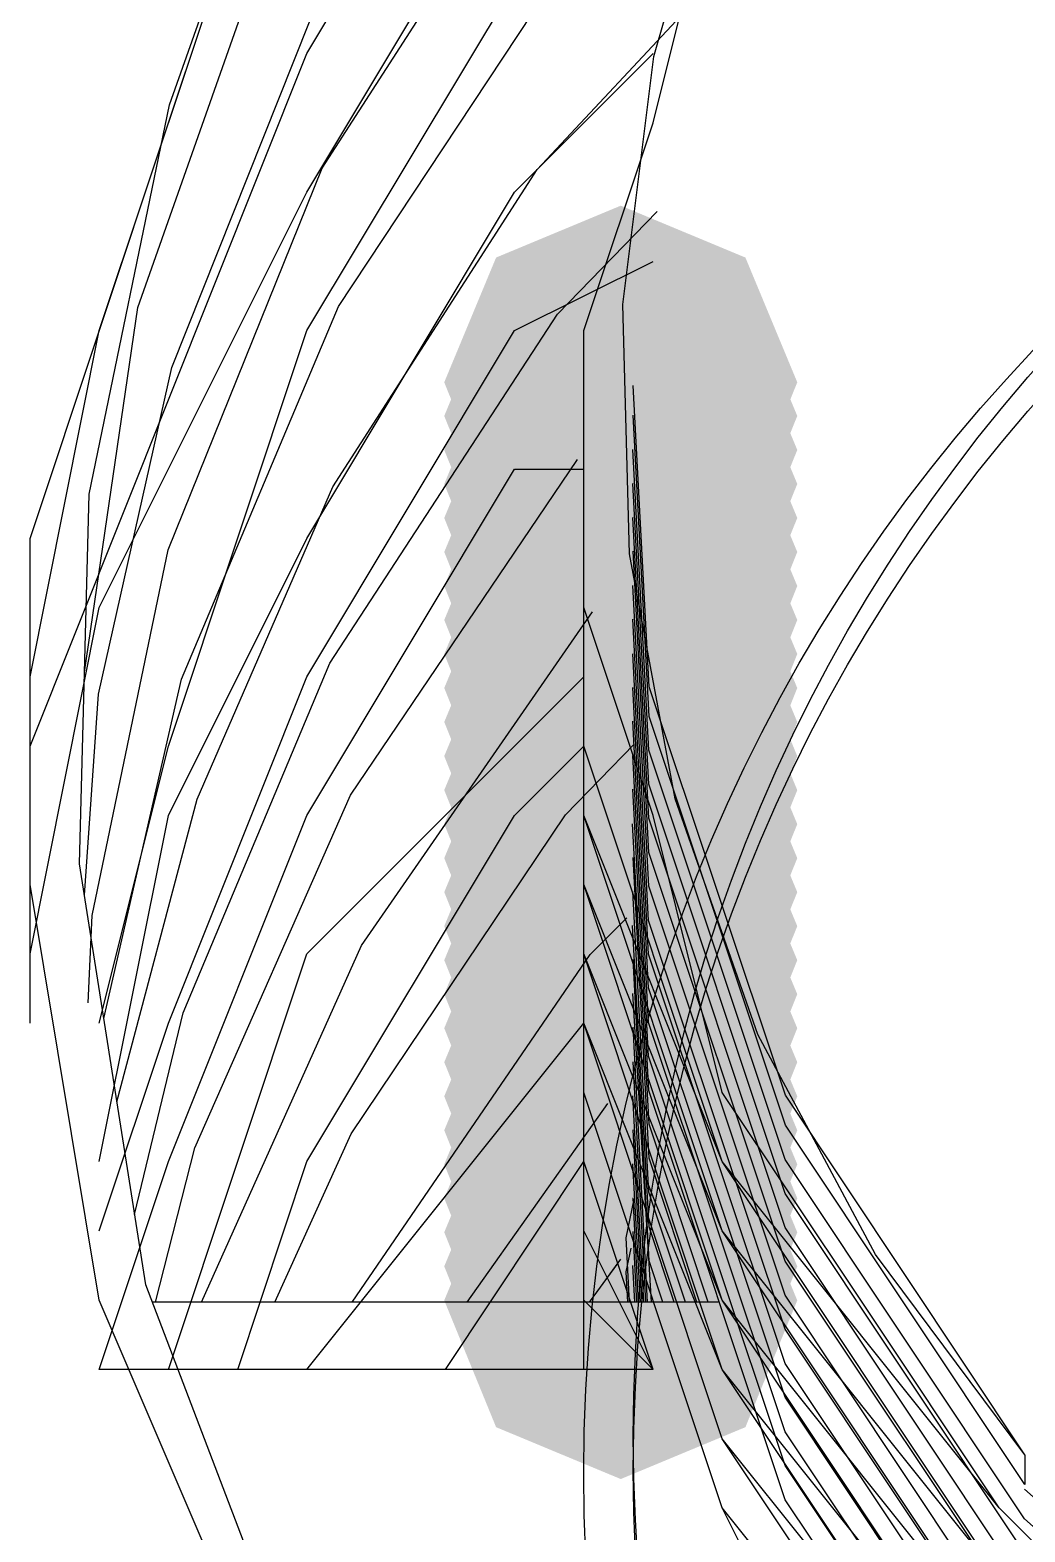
# Model space of a CAD drawing. Extents: x 3 to 592, y 5 to 207.
# Drawn here: x 120.615 to 121.122, y 54.457 to 55.222 of the extents above; entities that cross this region are included whole.
import ezdxf

# ---------------------------------------------------------------- set-up
doc = ezdxf.new("R2010")
doc.units = 0
doc.layers.get('0').update_dxf_attribs({"linetype": 'CONTINUOUS'})

msp = doc.modelspace()

# ---------------------------------------------------------------- hatches: boundary and pattern name
h = msp.add_hatch(color=7)
h.dxf.hatch_style = 2
h.paths.add_polyline_path([(120.825824, 55.042294), (120.85225, 55.105827), (120.915783, 55.132252), (120.979316, 55.105827), (121.005741, 55.042294), (120.979316, 54.976644), (120.915783, 54.950219), (120.85225, 54.976644)])
h = msp.add_hatch(color=7)
h.dxf.hatch_style = 2
h.paths.add_polyline_path([(120.825824, 55.042294), (120.85225, 55.105827), (120.915783, 55.132252), (120.979316, 55.105827), (121.005741, 55.042294), (120.979316, 54.976644), (120.915783, 54.950219), (120.85225, 54.976644)])
h = msp.add_hatch(color=7)
h.dxf.hatch_style = 2
h.paths.add_polyline_path([(120.825824, 55.042294), (120.85225, 55.105827), (120.915783, 55.132252), (120.979316, 55.105827), (121.005741, 55.042294), (120.979316, 54.976644), (120.915783, 54.950219), (120.85225, 54.976644)])
h = msp.add_hatch(color=7)
h.dxf.hatch_style = 2
h.paths.add_polyline_path([(120.825824, 55.042294), (120.85225, 55.105827), (120.915783, 55.132252), (120.979316, 55.105827), (121.005741, 55.042294), (120.979316, 54.976644), (120.915783, 54.950219), (120.85225, 54.976644)])
h = msp.add_hatch(color=7)
h.dxf.hatch_style = 2
h.paths.add_polyline_path([(120.825824, 55.025149), (120.85225, 55.088682), (120.915783, 55.115107), (120.979316, 55.088682), (121.005741, 55.025149), (120.979316, 54.959499), (120.915783, 54.933074), (120.85225, 54.959499)])
h = msp.add_hatch(color=7)
h.dxf.hatch_style = 2
h.paths.add_polyline_path([(120.825824, 55.025149), (120.85225, 55.088682), (120.915783, 55.115107), (120.979316, 55.088682), (121.005741, 55.025149), (120.979316, 54.959499), (120.915783, 54.933074), (120.85225, 54.959499)])
h = msp.add_hatch(color=7)
h.dxf.hatch_style = 2
h.paths.add_polyline_path([(120.825824, 55.025149), (120.85225, 55.088682), (120.915783, 55.115107), (120.979316, 55.088682), (121.005741, 55.025149), (120.979316, 54.959499), (120.915783, 54.933074), (120.85225, 54.959499)])
h = msp.add_hatch(color=7)
h.dxf.hatch_style = 2
h.paths.add_polyline_path([(120.825824, 55.025149), (120.85225, 55.088682), (120.915783, 55.115107), (120.979316, 55.088682), (121.005741, 55.025149), (120.979316, 54.959499), (120.915783, 54.933074), (120.85225, 54.959499)])
h = msp.add_hatch(color=7)
h.dxf.hatch_style = 2
h.paths.add_polyline_path([(120.825824, 55.007827), (120.85225, 55.071361), (120.915783, 55.097786), (120.979316, 55.071361), (121.005741, 55.007827), (120.979316, 54.942178), (120.915783, 54.915752), (120.85225, 54.942178)])
h = msp.add_hatch(color=7)
h.dxf.hatch_style = 2
h.paths.add_polyline_path([(120.825824, 55.007827), (120.85225, 55.071361), (120.915783, 55.097786), (120.979316, 55.071361), (121.005741, 55.007827), (120.979316, 54.942178), (120.915783, 54.915752), (120.85225, 54.942178)])
h = msp.add_hatch(color=7)
h.dxf.hatch_style = 2
h.paths.add_polyline_path([(120.825824, 55.007827), (120.85225, 55.071361), (120.915783, 55.097786), (120.979316, 55.071361), (121.005741, 55.007827), (120.979316, 54.942178), (120.915783, 54.915752), (120.85225, 54.942178)])
h = msp.add_hatch(color=7)
h.dxf.hatch_style = 2
h.paths.add_polyline_path([(120.825824, 55.007827), (120.85225, 55.071361), (120.915783, 55.097786), (120.979316, 55.071361), (121.005741, 55.007827), (120.979316, 54.942178), (120.915783, 54.915752), (120.85225, 54.942178)])
h = msp.add_hatch(color=7)
h.dxf.hatch_style = 2
h.paths.add_polyline_path([(120.825824, 54.990506), (120.85225, 55.054039), (120.915783, 55.080464), (120.979316, 55.054039), (121.005741, 54.990506), (120.979316, 54.924856), (120.915783, 54.898431), (120.85225, 54.924856)])
h = msp.add_hatch(color=7)
h.dxf.hatch_style = 2
h.paths.add_polyline_path([(120.825824, 54.990506), (120.85225, 55.054039), (120.915783, 55.080464), (120.979316, 55.054039), (121.005741, 54.990506), (120.979316, 54.924856), (120.915783, 54.898431), (120.85225, 54.924856)])
h = msp.add_hatch(color=7)
h.dxf.hatch_style = 2
h.paths.add_polyline_path([(120.825824, 54.990506), (120.85225, 55.054039), (120.915783, 55.080464), (120.979316, 55.054039), (121.005741, 54.990506), (120.979316, 54.924856), (120.915783, 54.898431), (120.85225, 54.924856)])
h = msp.add_hatch(color=7)
h.dxf.hatch_style = 2
h.paths.add_polyline_path([(120.825824, 54.990506), (120.85225, 55.054039), (120.915783, 55.080464), (120.979316, 55.054039), (121.005741, 54.990506), (120.979316, 54.924856), (120.915783, 54.898431), (120.85225, 54.924856)])
h = msp.add_hatch(color=7)
h.dxf.hatch_style = 2
h.paths.add_polyline_path([(120.825824, 54.973185), (120.85225, 55.036718), (120.915783, 55.063143), (120.979316, 55.036718), (121.005741, 54.973185), (120.979316, 54.907535), (120.915783, 54.88111), (120.85225, 54.907535)])
h = msp.add_hatch(color=7)
h.dxf.hatch_style = 2
h.paths.add_polyline_path([(120.825824, 54.973185), (120.85225, 55.036718), (120.915783, 55.063143), (120.979316, 55.036718), (121.005741, 54.973185), (120.979316, 54.907535), (120.915783, 54.88111), (120.85225, 54.907535)])
h = msp.add_hatch(color=7)
h.dxf.hatch_style = 2
h.paths.add_polyline_path([(120.825824, 54.973185), (120.85225, 55.036718), (120.915783, 55.063143), (120.979316, 55.036718), (121.005741, 54.973185), (120.979316, 54.907535), (120.915783, 54.88111), (120.85225, 54.907535)])
h = msp.add_hatch(color=7)
h.dxf.hatch_style = 2
h.paths.add_polyline_path([(120.825824, 54.973185), (120.85225, 55.036718), (120.915783, 55.063143), (120.979316, 55.036718), (121.005741, 54.973185), (120.979316, 54.907535), (120.915783, 54.88111), (120.85225, 54.907535)])
h = msp.add_hatch(color=7)
h.dxf.hatch_style = 2
h.paths.add_polyline_path([(120.825824, 54.955828), (120.85225, 55.019361), (120.915783, 55.045786), (120.979316, 55.019361), (121.005741, 54.955828), (120.979316, 54.890178), (120.915783, 54.863753), (120.85225, 54.890178)])
h = msp.add_hatch(color=7)
h.dxf.hatch_style = 2
h.paths.add_polyline_path([(120.825824, 54.955828), (120.85225, 55.019361), (120.915783, 55.045786), (120.979316, 55.019361), (121.005741, 54.955828), (120.979316, 54.890178), (120.915783, 54.863753), (120.85225, 54.890178)])
h = msp.add_hatch(color=7)
h.dxf.hatch_style = 2
h.paths.add_polyline_path([(120.825824, 54.955828), (120.85225, 55.019361), (120.915783, 55.045786), (120.979316, 55.019361), (121.005741, 54.955828), (120.979316, 54.890178), (120.915783, 54.863753), (120.85225, 54.890178)])
h = msp.add_hatch(color=7)
h.dxf.hatch_style = 2
h.paths.add_polyline_path([(120.825824, 54.955828), (120.85225, 55.019361), (120.915783, 55.045786), (120.979316, 55.019361), (121.005741, 54.955828), (120.979316, 54.890178), (120.915783, 54.863753), (120.85225, 54.890178)])
h = msp.add_hatch(color=7)
h.dxf.hatch_style = 2
h.paths.add_polyline_path([(120.825824, 54.938507), (120.85225, 55.00204), (120.915783, 55.028465), (120.979316, 55.00204), (121.005741, 54.938507), (120.979316, 54.872857), (120.915783, 54.846432), (120.85225, 54.872857)])
h = msp.add_hatch(color=7)
h.dxf.hatch_style = 2
h.paths.add_polyline_path([(120.825824, 54.938507), (120.85225, 55.00204), (120.915783, 55.028465), (120.979316, 55.00204), (121.005741, 54.938507), (120.979316, 54.872857), (120.915783, 54.846432), (120.85225, 54.872857)])
h = msp.add_hatch(color=7)
h.dxf.hatch_style = 2
h.paths.add_polyline_path([(120.825824, 54.938507), (120.85225, 55.00204), (120.915783, 55.028465), (120.979316, 55.00204), (121.005741, 54.938507), (120.979316, 54.872857), (120.915783, 54.846432), (120.85225, 54.872857)])
h = msp.add_hatch(color=7)
h.dxf.hatch_style = 2
h.paths.add_polyline_path([(120.825824, 54.938507), (120.85225, 55.00204), (120.915783, 55.028465), (120.979316, 55.00204), (121.005741, 54.938507), (120.979316, 54.872857), (120.915783, 54.846432), (120.85225, 54.872857)])
h = msp.add_hatch(color=7)
h.dxf.hatch_style = 2
h.paths.add_polyline_path([(120.825824, 54.921185), (120.85225, 54.984718), (120.915783, 55.011144), (120.979316, 54.984718), (121.005741, 54.921185), (120.979316, 54.855536), (120.915783, 54.82911), (120.85225, 54.855536)])
h = msp.add_hatch(color=7)
h.dxf.hatch_style = 2
h.paths.add_polyline_path([(120.825824, 54.921185), (120.85225, 54.984718), (120.915783, 55.011144), (120.979316, 54.984718), (121.005741, 54.921185), (120.979316, 54.855536), (120.915783, 54.82911), (120.85225, 54.855536)])
h = msp.add_hatch(color=7)
h.dxf.hatch_style = 2
h.paths.add_polyline_path([(120.825824, 54.921185), (120.85225, 54.984718), (120.915783, 55.011144), (120.979316, 54.984718), (121.005741, 54.921185), (120.979316, 54.855536), (120.915783, 54.82911), (120.85225, 54.855536)])
h = msp.add_hatch(color=7)
h.dxf.hatch_style = 2
h.paths.add_polyline_path([(120.825824, 54.921185), (120.85225, 54.984718), (120.915783, 55.011144), (120.979316, 54.984718), (121.005741, 54.921185), (120.979316, 54.855536), (120.915783, 54.82911), (120.85225, 54.855536)])
h = msp.add_hatch(color=7)
h.dxf.hatch_style = 2
h.paths.add_polyline_path([(120.825824, 54.903864), (120.85225, 54.967397), (120.915783, 54.993822), (120.979316, 54.967397), (121.005741, 54.903864), (120.979316, 54.838214), (120.915783, 54.811789), (120.85225, 54.838214)])
h = msp.add_hatch(color=7)
h.dxf.hatch_style = 2
h.paths.add_polyline_path([(120.825824, 54.903864), (120.85225, 54.967397), (120.915783, 54.993822), (120.979316, 54.967397), (121.005741, 54.903864), (120.979316, 54.838214), (120.915783, 54.811789), (120.85225, 54.838214)])
h = msp.add_hatch(color=7)
h.dxf.hatch_style = 2
h.paths.add_polyline_path([(120.825824, 54.903864), (120.85225, 54.967397), (120.915783, 54.993822), (120.979316, 54.967397), (121.005741, 54.903864), (120.979316, 54.838214), (120.915783, 54.811789), (120.85225, 54.838214)])
h = msp.add_hatch(color=7)
h.dxf.hatch_style = 2
h.paths.add_polyline_path([(120.825824, 54.903864), (120.85225, 54.967397), (120.915783, 54.993822), (120.979316, 54.967397), (121.005741, 54.903864), (120.979316, 54.838214), (120.915783, 54.811789), (120.85225, 54.838214)])
h = msp.add_hatch(color=7)
h.dxf.hatch_style = 2
h.paths.add_polyline_path([(120.825824, 54.886542), (120.85225, 54.950076), (120.915783, 54.976501), (120.979316, 54.950076), (121.005741, 54.886542), (120.979316, 54.820893), (120.915783, 54.794467), (120.85225, 54.820893)])
h = msp.add_hatch(color=7)
h.dxf.hatch_style = 2
h.paths.add_polyline_path([(120.825824, 54.886542), (120.85225, 54.950076), (120.915783, 54.976501), (120.979316, 54.950076), (121.005741, 54.886542), (120.979316, 54.820893), (120.915783, 54.794467), (120.85225, 54.820893)])
h = msp.add_hatch(color=7)
h.dxf.hatch_style = 2
h.paths.add_polyline_path([(120.825824, 54.886542), (120.85225, 54.950076), (120.915783, 54.976501), (120.979316, 54.950076), (121.005741, 54.886542), (120.979316, 54.820893), (120.915783, 54.794467), (120.85225, 54.820893)])
h = msp.add_hatch(color=7)
h.dxf.hatch_style = 2
h.paths.add_polyline_path([(120.825824, 54.886542), (120.85225, 54.950076), (120.915783, 54.976501), (120.979316, 54.950076), (121.005741, 54.886542), (120.979316, 54.820893), (120.915783, 54.794467), (120.85225, 54.820893)])
h = msp.add_hatch(color=7)
h.dxf.hatch_style = 2
h.paths.add_polyline_path([(120.825824, 54.869221), (120.85225, 54.932754), (120.915783, 54.959179), (120.979316, 54.932754), (121.005741, 54.869221), (120.979316, 54.803571), (120.915783, 54.777146), (120.85225, 54.803571)])
h = msp.add_hatch(color=7)
h.dxf.hatch_style = 2
h.paths.add_polyline_path([(120.825824, 54.869221), (120.85225, 54.932754), (120.915783, 54.959179), (120.979316, 54.932754), (121.005741, 54.869221), (120.979316, 54.803571), (120.915783, 54.777146), (120.85225, 54.803571)])
h = msp.add_hatch(color=7)
h.dxf.hatch_style = 2
h.paths.add_polyline_path([(120.825824, 54.869221), (120.85225, 54.932754), (120.915783, 54.959179), (120.979316, 54.932754), (121.005741, 54.869221), (120.979316, 54.803571), (120.915783, 54.777146), (120.85225, 54.803571)])
h = msp.add_hatch(color=7)
h.dxf.hatch_style = 2
h.paths.add_polyline_path([(120.825824, 54.869221), (120.85225, 54.932754), (120.915783, 54.959179), (120.979316, 54.932754), (121.005741, 54.869221), (120.979316, 54.803571), (120.915783, 54.777146), (120.85225, 54.803571)])
h = msp.add_hatch(color=7)
h.dxf.hatch_style = 2
h.paths.add_polyline_path([(120.825824, 54.851864), (120.85225, 54.915398), (120.915783, 54.941823), (120.979316, 54.915398), (121.005741, 54.851864), (120.979316, 54.786215), (120.915783, 54.759789), (120.85225, 54.786215)])
h = msp.add_hatch(color=7)
h.dxf.hatch_style = 2
h.paths.add_polyline_path([(120.825824, 54.851864), (120.85225, 54.915398), (120.915783, 54.941823), (120.979316, 54.915398), (121.005741, 54.851864), (120.979316, 54.786215), (120.915783, 54.759789), (120.85225, 54.786215)])
h = msp.add_hatch(color=7)
h.dxf.hatch_style = 2
h.paths.add_polyline_path([(120.825824, 54.851864), (120.85225, 54.915398), (120.915783, 54.941823), (120.979316, 54.915398), (121.005741, 54.851864), (120.979316, 54.786215), (120.915783, 54.759789), (120.85225, 54.786215)])
h = msp.add_hatch(color=7)
h.dxf.hatch_style = 2
h.paths.add_polyline_path([(120.825824, 54.851864), (120.85225, 54.915398), (120.915783, 54.941823), (120.979316, 54.915398), (121.005741, 54.851864), (120.979316, 54.786215), (120.915783, 54.759789), (120.85225, 54.786215)])
h = msp.add_hatch(color=7)
h.dxf.hatch_style = 2
h.paths.add_polyline_path([(120.825824, 54.834543), (120.85225, 54.898076), (120.915783, 54.924501), (120.979316, 54.898076), (121.005741, 54.834543), (120.979316, 54.768893), (120.915783, 54.742468), (120.85225, 54.768893)])
h = msp.add_hatch(color=7)
h.dxf.hatch_style = 2
h.paths.add_polyline_path([(120.825824, 54.834543), (120.85225, 54.898076), (120.915783, 54.924501), (120.979316, 54.898076), (121.005741, 54.834543), (120.979316, 54.768893), (120.915783, 54.742468), (120.85225, 54.768893)])
h = msp.add_hatch(color=7)
h.dxf.hatch_style = 2
h.paths.add_polyline_path([(120.825824, 54.834543), (120.85225, 54.898076), (120.915783, 54.924501), (120.979316, 54.898076), (121.005741, 54.834543), (120.979316, 54.768893), (120.915783, 54.742468), (120.85225, 54.768893)])
h = msp.add_hatch(color=7)
h.dxf.hatch_style = 2
h.paths.add_polyline_path([(120.825824, 54.834543), (120.85225, 54.898076), (120.915783, 54.924501), (120.979316, 54.898076), (121.005741, 54.834543), (120.979316, 54.768893), (120.915783, 54.742468), (120.85225, 54.768893)])
h = msp.add_hatch(color=7)
h.dxf.hatch_style = 2
h.paths.add_polyline_path([(120.825824, 54.817222), (120.85225, 54.880755), (120.915783, 54.90718), (120.979316, 54.880755), (121.005741, 54.817222), (120.979316, 54.751572), (120.915783, 54.725147), (120.85225, 54.751572)])
h = msp.add_hatch(color=7)
h.dxf.hatch_style = 2
h.paths.add_polyline_path([(120.825824, 54.817222), (120.85225, 54.880755), (120.915783, 54.90718), (120.979316, 54.880755), (121.005741, 54.817222), (120.979316, 54.751572), (120.915783, 54.725147), (120.85225, 54.751572)])
h = msp.add_hatch(color=7)
h.dxf.hatch_style = 2
h.paths.add_polyline_path([(120.825824, 54.817222), (120.85225, 54.880755), (120.915783, 54.90718), (120.979316, 54.880755), (121.005741, 54.817222), (120.979316, 54.751572), (120.915783, 54.725147), (120.85225, 54.751572)])
h = msp.add_hatch(color=7)
h.dxf.hatch_style = 2
h.paths.add_polyline_path([(120.825824, 54.817222), (120.85225, 54.880755), (120.915783, 54.90718), (120.979316, 54.880755), (121.005741, 54.817222), (120.979316, 54.751572), (120.915783, 54.725147), (120.85225, 54.751572)])
h = msp.add_hatch(color=7)
h.dxf.hatch_style = 2
h.paths.add_polyline_path([(120.825824, 54.7999), (120.85225, 54.863433), (120.915783, 54.889859), (120.979316, 54.863433), (121.005741, 54.7999), (120.979316, 54.734251), (120.915783, 54.707825), (120.85225, 54.734251)])
h = msp.add_hatch(color=7)
h.dxf.hatch_style = 2
h.paths.add_polyline_path([(120.825824, 54.7999), (120.85225, 54.863433), (120.915783, 54.889859), (120.979316, 54.863433), (121.005741, 54.7999), (120.979316, 54.734251), (120.915783, 54.707825), (120.85225, 54.734251)])
h = msp.add_hatch(color=7)
h.dxf.hatch_style = 2
h.paths.add_polyline_path([(120.825824, 54.7999), (120.85225, 54.863433), (120.915783, 54.889859), (120.979316, 54.863433), (121.005741, 54.7999), (120.979316, 54.734251), (120.915783, 54.707825), (120.85225, 54.734251)])
h = msp.add_hatch(color=7)
h.dxf.hatch_style = 2
h.paths.add_polyline_path([(120.825824, 54.7999), (120.85225, 54.863433), (120.915783, 54.889859), (120.979316, 54.863433), (121.005741, 54.7999), (120.979316, 54.734251), (120.915783, 54.707825), (120.85225, 54.734251)])
h = msp.add_hatch(color=7)
h.dxf.hatch_style = 2
h.paths.add_polyline_path([(120.825824, 54.782579), (120.85225, 54.846112), (120.915783, 54.872537), (120.979316, 54.846112), (121.005741, 54.782579), (120.979316, 54.716929), (120.915783, 54.690504), (120.85225, 54.716929)])
h = msp.add_hatch(color=7)
h.dxf.hatch_style = 2
h.paths.add_polyline_path([(120.825824, 54.782579), (120.85225, 54.846112), (120.915783, 54.872537), (120.979316, 54.846112), (121.005741, 54.782579), (120.979316, 54.716929), (120.915783, 54.690504), (120.85225, 54.716929)])
h = msp.add_hatch(color=7)
h.dxf.hatch_style = 2
h.paths.add_polyline_path([(120.825824, 54.782579), (120.85225, 54.846112), (120.915783, 54.872537), (120.979316, 54.846112), (121.005741, 54.782579), (120.979316, 54.716929), (120.915783, 54.690504), (120.85225, 54.716929)])
h = msp.add_hatch(color=7)
h.dxf.hatch_style = 2
h.paths.add_polyline_path([(120.825824, 54.782579), (120.85225, 54.846112), (120.915783, 54.872537), (120.979316, 54.846112), (121.005741, 54.782579), (120.979316, 54.716929), (120.915783, 54.690504), (120.85225, 54.716929)])
h = msp.add_hatch(color=7)
h.dxf.hatch_style = 2
h.paths.add_polyline_path([(120.825824, 54.765257), (120.85225, 54.828791), (120.915783, 54.855216), (120.979316, 54.828791), (121.005741, 54.765257), (120.979316, 54.699608), (120.915783, 54.673182), (120.85225, 54.699608)])
h = msp.add_hatch(color=7)
h.dxf.hatch_style = 2
h.paths.add_polyline_path([(120.825824, 54.765257), (120.85225, 54.828791), (120.915783, 54.855216), (120.979316, 54.828791), (121.005741, 54.765257), (120.979316, 54.699608), (120.915783, 54.673182), (120.85225, 54.699608)])
h = msp.add_hatch(color=7)
h.dxf.hatch_style = 2
h.paths.add_polyline_path([(120.825824, 54.765257), (120.85225, 54.828791), (120.915783, 54.855216), (120.979316, 54.828791), (121.005741, 54.765257), (120.979316, 54.699608), (120.915783, 54.673182), (120.85225, 54.699608)])
h = msp.add_hatch(color=7)
h.dxf.hatch_style = 2
h.paths.add_polyline_path([(120.825824, 54.765257), (120.85225, 54.828791), (120.915783, 54.855216), (120.979316, 54.828791), (121.005741, 54.765257), (120.979316, 54.699608), (120.915783, 54.673182), (120.85225, 54.699608)])
h = msp.add_hatch(color=7)
h.dxf.hatch_style = 2
h.paths.add_polyline_path([(120.825824, 54.747901), (120.85225, 54.811434), (120.915783, 54.837859), (120.979316, 54.811434), (121.005741, 54.747901), (120.979316, 54.682251), (120.915783, 54.655826), (120.85225, 54.682251)])
h = msp.add_hatch(color=7)
h.dxf.hatch_style = 2
h.paths.add_polyline_path([(120.825824, 54.747901), (120.85225, 54.811434), (120.915783, 54.837859), (120.979316, 54.811434), (121.005741, 54.747901), (120.979316, 54.682251), (120.915783, 54.655826), (120.85225, 54.682251)])
h = msp.add_hatch(color=7)
h.dxf.hatch_style = 2
h.paths.add_polyline_path([(120.825824, 54.747901), (120.85225, 54.811434), (120.915783, 54.837859), (120.979316, 54.811434), (121.005741, 54.747901), (120.979316, 54.682251), (120.915783, 54.655826), (120.85225, 54.682251)])
h = msp.add_hatch(color=7)
h.dxf.hatch_style = 2
h.paths.add_polyline_path([(120.825824, 54.747901), (120.85225, 54.811434), (120.915783, 54.837859), (120.979316, 54.811434), (121.005741, 54.747901), (120.979316, 54.682251), (120.915783, 54.655826), (120.85225, 54.682251)])
h = msp.add_hatch(color=7)
h.dxf.hatch_style = 2
h.paths.add_polyline_path([(120.825824, 54.730579), (120.85225, 54.794113), (120.915783, 54.820538), (120.979316, 54.794113), (121.005741, 54.730579), (120.979316, 54.66493), (120.915783, 54.638504), (120.85225, 54.66493)])
h = msp.add_hatch(color=7)
h.dxf.hatch_style = 2
h.paths.add_polyline_path([(120.825824, 54.730579), (120.85225, 54.794113), (120.915783, 54.820538), (120.979316, 54.794113), (121.005741, 54.730579), (120.979316, 54.66493), (120.915783, 54.638504), (120.85225, 54.66493)])
h = msp.add_hatch(color=7)
h.dxf.hatch_style = 2
h.paths.add_polyline_path([(120.825824, 54.730579), (120.85225, 54.794113), (120.915783, 54.820538), (120.979316, 54.794113), (121.005741, 54.730579), (120.979316, 54.66493), (120.915783, 54.638504), (120.85225, 54.66493)])
h = msp.add_hatch(color=7)
h.dxf.hatch_style = 2
h.paths.add_polyline_path([(120.825824, 54.730579), (120.85225, 54.794113), (120.915783, 54.820538), (120.979316, 54.794113), (121.005741, 54.730579), (120.979316, 54.66493), (120.915783, 54.638504), (120.85225, 54.66493)])
h = msp.add_hatch(color=7)
h.dxf.hatch_style = 2
h.paths.add_polyline_path([(120.825824, 54.713258), (120.85225, 54.776791), (120.915783, 54.803216), (120.979316, 54.776791), (121.005741, 54.713258), (120.979316, 54.647608), (120.915783, 54.621183), (120.85225, 54.647608)])
h = msp.add_hatch(color=7)
h.dxf.hatch_style = 2
h.paths.add_polyline_path([(120.825824, 54.713258), (120.85225, 54.776791), (120.915783, 54.803216), (120.979316, 54.776791), (121.005741, 54.713258), (120.979316, 54.647608), (120.915783, 54.621183), (120.85225, 54.647608)])
h = msp.add_hatch(color=7)
h.dxf.hatch_style = 2
h.paths.add_polyline_path([(120.825824, 54.713258), (120.85225, 54.776791), (120.915783, 54.803216), (120.979316, 54.776791), (121.005741, 54.713258), (120.979316, 54.647608), (120.915783, 54.621183), (120.85225, 54.647608)])
h = msp.add_hatch(color=7)
h.dxf.hatch_style = 2
h.paths.add_polyline_path([(120.825824, 54.713258), (120.85225, 54.776791), (120.915783, 54.803216), (120.979316, 54.776791), (121.005741, 54.713258), (120.979316, 54.647608), (120.915783, 54.621183), (120.85225, 54.647608)])
h = msp.add_hatch(color=7)
h.dxf.hatch_style = 2
h.paths.add_polyline_path([(120.825824, 54.695937), (120.85225, 54.75947), (120.915783, 54.785895), (120.979316, 54.75947), (121.005741, 54.695937), (120.979316, 54.630287), (120.915783, 54.603862), (120.85225, 54.630287)])
h = msp.add_hatch(color=7)
h.dxf.hatch_style = 2
h.paths.add_polyline_path([(120.825824, 54.695937), (120.85225, 54.75947), (120.915783, 54.785895), (120.979316, 54.75947), (121.005741, 54.695937), (120.979316, 54.630287), (120.915783, 54.603862), (120.85225, 54.630287)])
h = msp.add_hatch(color=7)
h.dxf.hatch_style = 2
h.paths.add_polyline_path([(120.825824, 54.695937), (120.85225, 54.75947), (120.915783, 54.785895), (120.979316, 54.75947), (121.005741, 54.695937), (120.979316, 54.630287), (120.915783, 54.603862), (120.85225, 54.630287)])
h = msp.add_hatch(color=7)
h.dxf.hatch_style = 2
h.paths.add_polyline_path([(120.825824, 54.695937), (120.85225, 54.75947), (120.915783, 54.785895), (120.979316, 54.75947), (121.005741, 54.695937), (120.979316, 54.630287), (120.915783, 54.603862), (120.85225, 54.630287)])
h = msp.add_hatch(color=7)
h.dxf.hatch_style = 2
h.paths.add_polyline_path([(120.825824, 54.67858), (120.85225, 54.742113), (120.915783, 54.768538), (120.979316, 54.742113), (121.005741, 54.67858), (120.979316, 54.61293), (120.915783, 54.586505), (120.85225, 54.61293)])
h = msp.add_hatch(color=7)
h.dxf.hatch_style = 2
h.paths.add_polyline_path([(120.825824, 54.67858), (120.85225, 54.742113), (120.915783, 54.768538), (120.979316, 54.742113), (121.005741, 54.67858), (120.979316, 54.61293), (120.915783, 54.586505), (120.85225, 54.61293)])
h = msp.add_hatch(color=7)
h.dxf.hatch_style = 2
h.paths.add_polyline_path([(120.825824, 54.67858), (120.85225, 54.742113), (120.915783, 54.768538), (120.979316, 54.742113), (121.005741, 54.67858), (120.979316, 54.61293), (120.915783, 54.586505), (120.85225, 54.61293)])
h = msp.add_hatch(color=7)
h.dxf.hatch_style = 2
h.paths.add_polyline_path([(120.825824, 54.67858), (120.85225, 54.742113), (120.915783, 54.768538), (120.979316, 54.742113), (121.005741, 54.67858), (120.979316, 54.61293), (120.915783, 54.586505), (120.85225, 54.61293)])
h = msp.add_hatch(color=7)
h.dxf.hatch_style = 2
h.paths.add_polyline_path([(120.825824, 54.661259), (120.85225, 54.724792), (120.915783, 54.751217), (120.979316, 54.724792), (121.005741, 54.661259), (120.979316, 54.595609), (120.915783, 54.569184), (120.85225, 54.595609)])
h = msp.add_hatch(color=7)
h.dxf.hatch_style = 2
h.paths.add_polyline_path([(120.825824, 54.661259), (120.85225, 54.724792), (120.915783, 54.751217), (120.979316, 54.724792), (121.005741, 54.661259), (120.979316, 54.595609), (120.915783, 54.569184), (120.85225, 54.595609)])
h = msp.add_hatch(color=7)
h.dxf.hatch_style = 2
h.paths.add_polyline_path([(120.825824, 54.661259), (120.85225, 54.724792), (120.915783, 54.751217), (120.979316, 54.724792), (121.005741, 54.661259), (120.979316, 54.595609), (120.915783, 54.569184), (120.85225, 54.595609)])
h = msp.add_hatch(color=7)
h.dxf.hatch_style = 2
h.paths.add_polyline_path([(120.825824, 54.661259), (120.85225, 54.724792), (120.915783, 54.751217), (120.979316, 54.724792), (121.005741, 54.661259), (120.979316, 54.595609), (120.915783, 54.569184), (120.85225, 54.595609)])
h = msp.add_hatch(color=7)
h.dxf.hatch_style = 2
h.paths.add_polyline_path([(120.825824, 54.643937), (120.85225, 54.70747), (120.915783, 54.733896), (120.979316, 54.70747), (121.005741, 54.643937), (120.979316, 54.578287), (120.915783, 54.551862), (120.85225, 54.578287)])
h = msp.add_hatch(color=7)
h.dxf.hatch_style = 2
h.paths.add_polyline_path([(120.825824, 54.643937), (120.85225, 54.70747), (120.915783, 54.733896), (120.979316, 54.70747), (121.005741, 54.643937), (120.979316, 54.578287), (120.915783, 54.551862), (120.85225, 54.578287)])
h = msp.add_hatch(color=7)
h.dxf.hatch_style = 2
h.paths.add_polyline_path([(120.825824, 54.643937), (120.85225, 54.70747), (120.915783, 54.733896), (120.979316, 54.70747), (121.005741, 54.643937), (120.979316, 54.578287), (120.915783, 54.551862), (120.85225, 54.578287)])
h = msp.add_hatch(color=7)
h.dxf.hatch_style = 2
h.paths.add_polyline_path([(120.825824, 54.643937), (120.85225, 54.70747), (120.915783, 54.733896), (120.979316, 54.70747), (121.005741, 54.643937), (120.979316, 54.578287), (120.915783, 54.551862), (120.85225, 54.578287)])
h = msp.add_hatch(color=7)
h.dxf.hatch_style = 2
h.paths.add_polyline_path([(120.825824, 54.626616), (120.85225, 54.690149), (120.915783, 54.716574), (120.979316, 54.690149), (121.005741, 54.626616), (120.979316, 54.560966), (120.915783, 54.534541), (120.85225, 54.560966)])
h = msp.add_hatch(color=7)
h.dxf.hatch_style = 2
h.paths.add_polyline_path([(120.825824, 54.626616), (120.85225, 54.690149), (120.915783, 54.716574), (120.979316, 54.690149), (121.005741, 54.626616), (120.979316, 54.560966), (120.915783, 54.534541), (120.85225, 54.560966)])
h = msp.add_hatch(color=7)
h.dxf.hatch_style = 2
h.paths.add_polyline_path([(120.825824, 54.626616), (120.85225, 54.690149), (120.915783, 54.716574), (120.979316, 54.690149), (121.005741, 54.626616), (120.979316, 54.560966), (120.915783, 54.534541), (120.85225, 54.560966)])
h = msp.add_hatch(color=7)
h.dxf.hatch_style = 2
h.paths.add_polyline_path([(120.825824, 54.626616), (120.85225, 54.690149), (120.915783, 54.716574), (120.979316, 54.690149), (121.005741, 54.626616), (120.979316, 54.560966), (120.915783, 54.534541), (120.85225, 54.560966)])
h = msp.add_hatch(color=7)
h.dxf.hatch_style = 2
h.paths.add_polyline_path([(120.825824, 54.609294), (120.85225, 54.672828), (120.915783, 54.699253), (120.979316, 54.672828), (121.005741, 54.609294), (120.979316, 54.543645), (120.915783, 54.517219), (120.85225, 54.543645)])
h = msp.add_hatch(color=7)
h.dxf.hatch_style = 2
h.paths.add_polyline_path([(120.825824, 54.609294), (120.85225, 54.672828), (120.915783, 54.699253), (120.979316, 54.672828), (121.005741, 54.609294), (120.979316, 54.543645), (120.915783, 54.517219), (120.85225, 54.543645)])
h = msp.add_hatch(color=7)
h.dxf.hatch_style = 2
h.paths.add_polyline_path([(120.825824, 54.609294), (120.85225, 54.672828), (120.915783, 54.699253), (120.979316, 54.672828), (121.005741, 54.609294), (120.979316, 54.543645), (120.915783, 54.517219), (120.85225, 54.543645)])
h = msp.add_hatch(color=7)
h.dxf.hatch_style = 2
h.paths.add_polyline_path([(120.825824, 54.609294), (120.85225, 54.672828), (120.915783, 54.699253), (120.979316, 54.672828), (121.005741, 54.609294), (120.979316, 54.543645), (120.915783, 54.517219), (120.85225, 54.543645)])
h = msp.add_hatch(color=7)
h.dxf.hatch_style = 2
h.paths.add_polyline_path([(120.825824, 54.591938), (120.85225, 54.655471), (120.915783, 54.681896), (120.979316, 54.655471), (121.005741, 54.591938), (120.979316, 54.526288), (120.915783, 54.499863), (120.85225, 54.526288)])
h = msp.add_hatch(color=7)
h.dxf.hatch_style = 2
h.paths.add_polyline_path([(120.825824, 54.591938), (120.85225, 54.655471), (120.915783, 54.681896), (120.979316, 54.655471), (121.005741, 54.591938), (120.979316, 54.526288), (120.915783, 54.499863), (120.85225, 54.526288)])
h = msp.add_hatch(color=7)
h.dxf.hatch_style = 2
h.paths.add_polyline_path([(120.825824, 54.591938), (120.85225, 54.655471), (120.915783, 54.681896), (120.979316, 54.655471), (121.005741, 54.591938), (120.979316, 54.526288), (120.915783, 54.499863), (120.85225, 54.526288)])
h = msp.add_hatch(color=7)
h.dxf.hatch_style = 2
h.paths.add_polyline_path([(120.825824, 54.591938), (120.85225, 54.655471), (120.915783, 54.681896), (120.979316, 54.655471), (121.005741, 54.591938), (120.979316, 54.526288), (120.915783, 54.499863), (120.85225, 54.526288)])
h = msp.add_hatch(color=7)
h.dxf.hatch_style = 2
h.paths.add_polyline_path([(120.825824, 54.574616), (120.85225, 54.638149), (120.915783, 54.664575), (120.979316, 54.638149), (121.005741, 54.574616), (120.979316, 54.510025), (120.915783, 54.4836), (120.85225, 54.510025)])
h = msp.add_hatch(color=7)
h.dxf.hatch_style = 2
h.paths.add_polyline_path([(120.825824, 54.574616), (120.85225, 54.638149), (120.915783, 54.664575), (120.979316, 54.638149), (121.005741, 54.574616), (120.979316, 54.510025), (120.915783, 54.4836), (120.85225, 54.510025)])
h = msp.add_hatch(color=7)
h.dxf.hatch_style = 2
h.paths.add_polyline_path([(120.825824, 54.574616), (120.85225, 54.638149), (120.915783, 54.664575), (120.979316, 54.638149), (121.005741, 54.574616), (120.979316, 54.510025), (120.915783, 54.4836), (120.85225, 54.510025)])
h = msp.add_hatch(color=7)
h.dxf.hatch_style = 2
h.paths.add_polyline_path([(120.825824, 54.574616), (120.85225, 54.638149), (120.915783, 54.664575), (120.979316, 54.638149), (121.005741, 54.574616), (120.979316, 54.510025), (120.915783, 54.4836), (120.85225, 54.510025)])

# ---------------------------------------------------------------- linework, layer by layer
at = {"color": 7}
for points in [[(120.933457, 54.113254), (120.89571, 54.149942), (120.761654, 54.352084), (120.673813, 54.582448), (120.639946, 54.796937), (120.644885, 54.98532), (120.685807, 55.183581), (120.722496, 55.287298), (120.78141, 55.407595), (120.872426, 55.544473), (121.004718, 55.686995), (121.065043, 55.731445)], [(120.933457, 54.113254), (120.89571, 54.149942), (120.761654, 54.352084), (120.673813, 54.582448), (120.639946, 54.796937), (120.644885, 54.98532), (120.685807, 55.183581), (120.722496, 55.287298), (120.78141, 55.407595), (120.872426, 55.544473), (121.004718, 55.686995), (121.065043, 55.731445)], [(120.933457, 54.113254), (120.89571, 54.149942), (120.761654, 54.352084), (120.673813, 54.582448), (120.639946, 54.796937), (120.644885, 54.98532), (120.685807, 55.183581), (120.722496, 55.287298), (120.78141, 55.407595), (120.872426, 55.544473), (121.004718, 55.686995), (121.065043, 55.731445)], [(120.933457, 54.113254), (120.89571, 54.149942), (120.761654, 54.352084), (120.673813, 54.582448), (120.639946, 54.796937), (120.644885, 54.98532), (120.685807, 55.183581), (120.722496, 55.287298), (120.78141, 55.407595), (120.872426, 55.544473), (121.004718, 55.686995), (121.065043, 55.731445)], [(120.642521, 54.894551), (120.669685, 55.080464), (120.745532, 55.295659), (120.862654, 55.490039), (121.010468, 55.651612), (121.105366, 55.722167)], [(120.642521, 54.894551), (120.669685, 55.080464), (120.745532, 55.295659), (120.862654, 55.490039), (121.010468, 55.651612), (121.105366, 55.722167)], [(120.642521, 54.894551), (120.669685, 55.080464), (120.745532, 55.295659), (120.862654, 55.490039), (121.010468, 55.651612), (121.105366, 55.722167)], [(120.642521, 54.894551), (120.669685, 55.080464), (120.745532, 55.295659), (120.862654, 55.490039), (121.010468, 55.651612), (121.105366, 55.722167)], [(120.932222, 54.080833), (120.861667, 54.116111), (120.755833, 54.327778), (120.65, 54.574722), (120.614722, 54.786389), (120.614722, 54.962778), (120.685278, 55.174444), (120.720556, 55.280278), (120.755833, 55.386111), (120.861667, 55.527222), (121.002778, 55.668333), (121.038056, 55.703611)], [(120.614722, 54.892222), (120.65, 55.068611), (120.720556, 55.280278), (120.861667, 55.456667), (121.002778, 55.633056), (121.073333, 55.703611)], [(120.642556, 54.781027), (120.649612, 54.883332), (120.687006, 55.049843), (120.757209, 55.225879), (120.867276, 55.402621), (121.016501, 55.563841), (121.190067, 55.690841), (121.206648, 55.698602)], [(120.642556, 54.781027), (120.649612, 54.883332), (120.687006, 55.049843), (120.757209, 55.225879), (120.867276, 55.402621), (121.016501, 55.563841), (121.190067, 55.690841), (121.206648, 55.698602)], [(121.121734, 54.495982), (121.045534, 54.597935), (120.985562, 54.710118), (120.943582, 54.830063), (120.920298, 54.954946), (120.916771, 55.081946), (120.932646, 55.208241), (120.967571, 55.330302), (121.02084, 55.44566), (121.091396, 55.551846), (121.177121, 55.645685), (121.231801, 55.692957)], [(121.121734, 54.495982), (121.045534, 54.597935), (120.985562, 54.710118), (120.943582, 54.830063), (120.920298, 54.954946), (120.916771, 55.081946), (120.932646, 55.208241), (120.967571, 55.330302), (121.02084, 55.44566), (121.091396, 55.551846), (121.177121, 55.645685), (121.231801, 55.692957)], [(121.121734, 54.495982), (121.045534, 54.597935), (120.985562, 54.710118), (120.943582, 54.830063), (120.920298, 54.954946), (120.916771, 55.081946), (120.932646, 55.208241), (120.967571, 55.330302), (121.02084, 55.44566), (121.091396, 55.551846), (121.177121, 55.645685), (121.231801, 55.692957)], [(121.121734, 54.495982), (121.045534, 54.597935), (120.985562, 54.710118), (120.943582, 54.830063), (120.920298, 54.954946), (120.916771, 55.081946), (120.932646, 55.208241), (120.967571, 55.330302), (121.02084, 55.44566), (121.091396, 55.551846), (121.177121, 55.645685), (121.231801, 55.692957)], [(120.614722, 54.751111), (120.614722, 54.856944), (120.685278, 55.033333), (120.755833, 55.209722), (120.861667, 55.386111), (121.002778, 55.5625), (121.179167, 55.668333)], [(121.108611, 54.468889), (121.038056, 54.574722), (120.9675, 54.680556), (120.932222, 54.821667), (120.896944, 54.9275), (120.896944, 55.068611), (120.932222, 55.174444), (120.9675, 55.315556), (121.002778, 55.421389), (121.073333, 55.527222), (121.143889, 55.633056), (121.214444, 55.668333)], [(120.614722, 54.715833), (120.614722, 54.751111), (120.65, 54.9275), (120.755833, 55.139167), (120.861667, 55.315556), (121.002778, 55.456667), (121.073333, 55.527222)], [(120.644285, 54.726205), (120.646402, 54.770655), (120.685207, 54.956922), (120.763524, 55.151302), (120.88241, 55.335452), (121.030929, 55.489969), (121.085963, 55.528774)], [(120.644285, 54.726205), (120.646402, 54.770655), (120.685207, 54.956922), (120.763524, 55.151302), (120.88241, 55.335452), (121.030929, 55.489969), (121.085963, 55.528774)], [(122.484444, 55.386111), (122.519722, 55.280278), (122.555, 55.174444), (122.555, 55.033333), (122.555, 54.9275), (122.519722, 54.786389), (122.484444, 54.680556), (122.413889, 54.574722), (122.343333, 54.468889), (122.272778, 54.363056), (122.166944, 54.2925), (122.025833, 54.257222), (121.92, 54.221944), (121.778889, 54.186667), (121.673056, 54.186667), (121.531944, 54.221944), (121.426111, 54.257222), (121.285, 54.327778), (121.179167, 54.398333), (121.108611, 54.468889)], [(120.652328, 54.718232), (120.691839, 54.891093), (120.77192, 55.080888), (120.88622, 55.253749), (120.988878, 55.359935)], [(120.652328, 54.718232), (120.691839, 54.891093), (120.77192, 55.080888), (120.88622, 55.253749), (120.988878, 55.359935)], [(120.65, 54.715833), (120.685278, 54.856944), (120.755833, 55.068611), (120.861667, 55.245), (120.9675, 55.350833)], [(120.658996, 54.675758), (120.699918, 54.829922), (120.769062, 54.989024), (120.873132, 55.150597), (120.953918, 55.237027)], [(120.658996, 54.675758), (120.699918, 54.829922), (120.769062, 54.989024), (120.873132, 55.150597), (120.953918, 55.237027)], [(120.65, 54.645278), (120.685278, 54.821667), (120.755833, 54.962778), (120.861667, 55.139167), (120.932222, 55.209722)], [(120.668027, 54.618431), (120.692721, 54.72109), (120.76751, 54.899243), (120.883574, 55.077043), (120.934374, 55.129254)], [(120.668027, 54.618431), (120.692721, 54.72109), (120.76751, 54.899243), (120.883574, 55.077043), (120.934374, 55.129254)], [(120.65, 54.61), (120.685278, 54.715833), (120.755833, 54.892222), (120.861667, 55.068611), (120.932222, 55.103889)], [(121.121734, 54.495982), (120.999673, 54.679074), (120.930176, 54.887213), (120.922062, 55.040671)], [(121.121734, 54.495982), (120.999673, 54.679074), (120.930176, 54.887213), (120.922062, 55.040671)], [(121.121734, 54.495982), (120.999673, 54.679074), (120.930176, 54.887213), (120.922062, 55.040671)], [(121.121734, 54.495982), (120.999673, 54.679074), (120.930176, 54.887213), (120.922062, 55.040671)], [(121.108611, 54.468889), (120.9675, 54.645278), (120.896944, 54.856944), (120.896944, 55.033333)], [(121.121734, 54.480848), (120.999673, 54.66394), (120.930176, 54.872079), (120.922062, 55.025537)], [(121.121734, 54.480848), (120.999673, 54.66394), (120.930176, 54.872079), (120.922062, 55.025537)], [(121.121734, 54.480848), (120.999673, 54.66394), (120.930176, 54.872079), (120.922062, 55.025537)], [(121.121734, 54.480848), (120.999673, 54.66394), (120.930176, 54.872079), (120.922062, 55.025537)], [(122.575038, 55.031675), (122.575038, 54.920197), (122.516829, 54.707825), (122.403941, 54.51662), (122.245896, 54.362809), (122.051516, 54.254859), (121.837379, 54.202295), (121.637707, 54.204411), (121.445443, 54.253447), (121.26976, 54.346934), (121.121593, 54.47852)], [(122.575038, 55.031675), (122.575038, 54.920197), (122.516829, 54.707825), (122.403941, 54.51662), (122.245896, 54.362809), (122.051516, 54.254859), (121.837379, 54.202295), (121.637707, 54.204411), (121.445443, 54.253447), (121.26976, 54.346934), (121.121593, 54.47852)], [(122.575038, 55.031675), (122.575038, 54.920197), (122.516829, 54.707825), (122.403941, 54.51662), (122.245896, 54.362809), (122.051516, 54.254859), (121.837379, 54.202295), (121.637707, 54.204411), (121.445443, 54.253447), (121.26976, 54.346934), (121.121593, 54.47852)], [(122.575038, 55.031675), (122.575038, 54.920197), (122.516829, 54.707825), (122.403941, 54.51662), (122.245896, 54.362809), (122.051516, 54.254859), (121.837379, 54.202295), (121.637707, 54.204411), (121.445443, 54.253447), (121.26976, 54.346934), (121.121593, 54.47852)], [(122.575038, 55.016506), (122.575038, 54.905028), (122.516829, 54.692656), (122.403941, 54.50145), (122.245896, 54.347639), (122.051516, 54.239689), (121.837379, 54.187125), (121.637707, 54.189242), (121.445443, 54.238278), (121.26976, 54.331764), (121.121593, 54.46335), (120.999532, 54.646442), (120.930035, 54.854934), (120.921921, 55.008039)], [(122.575038, 55.016506), (122.575038, 54.905028), (122.516829, 54.692656), (122.403941, 54.50145), (122.245896, 54.347639), (122.051516, 54.239689), (121.837379, 54.187125), (121.637707, 54.189242), (121.445443, 54.238278), (121.26976, 54.331764), (121.121593, 54.46335), (120.999532, 54.646442), (120.930035, 54.854934), (120.921921, 55.008039)], [(122.575038, 55.016506), (122.575038, 54.905028), (122.516829, 54.692656), (122.403941, 54.50145), (122.245896, 54.347639), (122.051516, 54.239689), (121.837379, 54.187125), (121.637707, 54.189242), (121.445443, 54.238278), (121.26976, 54.331764), (121.121593, 54.46335), (120.999532, 54.646442), (120.930035, 54.854934), (120.921921, 55.008039)], [(122.575038, 55.016506), (122.575038, 54.905028), (122.516829, 54.692656), (122.403941, 54.50145), (122.245896, 54.347639), (122.051516, 54.239689), (121.837379, 54.187125), (121.637707, 54.189242), (121.445443, 54.238278), (121.26976, 54.331764), (121.121593, 54.46335), (120.999532, 54.646442), (120.930035, 54.854934), (120.921921, 55.008039)], [(120.67861, 54.573664), (120.698719, 54.652333), (120.778094, 54.831897), (120.893805, 55.002994)], [(120.67861, 54.573664), (120.698719, 54.652333), (120.778094, 54.831897), (120.893805, 55.002994)], [(120.65, 54.539444), (120.685278, 54.645278), (120.755833, 54.821667), (120.861667, 54.998056), (120.896944, 54.998056)], [(121.108611, 54.468889), (120.9675, 54.645278), (120.896944, 54.856944), (120.896944, 54.998056)], [(122.555, 54.998056), (122.555, 54.892222), (122.484444, 54.680556), (122.378611, 54.468889), (122.2375, 54.327778), (122.025833, 54.221944), (121.814167, 54.186667), (121.6025, 54.186667), (121.426111, 54.221944), (121.249722, 54.327778), (121.108611, 54.433611), (120.9675, 54.645278), (120.896944, 54.821667), (120.896944, 54.998056)], [(122.555, 54.998056), (122.555, 54.856944), (122.484444, 54.645278), (122.378611, 54.468889), (122.2375, 54.327778), (122.025833, 54.221944), (121.814167, 54.151389), (121.6025, 54.151389), (121.426111, 54.186667), (121.249722, 54.2925), (121.108611, 54.433611), (120.9675, 54.61), (120.896944, 54.821667), (120.896944, 54.962778)], [(122.575038, 54.999184), (122.575038, 54.887707), (122.516829, 54.675334), (122.403941, 54.484129), (122.245896, 54.330318), (122.051516, 54.222368), (121.837379, 54.169804), (121.637707, 54.171921), (121.445443, 54.220957), (121.26976, 54.314443), (121.121593, 54.446029), (120.999532, 54.629121), (120.930035, 54.837612), (120.921921, 54.990718)], [(122.575038, 54.999184), (122.575038, 54.887707), (122.516829, 54.675334), (122.403941, 54.484129), (122.245896, 54.330318), (122.051516, 54.222368), (121.837379, 54.169804), (121.637707, 54.171921), (121.445443, 54.220957), (121.26976, 54.314443), (121.121593, 54.446029), (120.999532, 54.629121), (120.930035, 54.837612), (120.921921, 54.990718)], [(122.575038, 54.999184), (122.575038, 54.887707), (122.516829, 54.675334), (122.403941, 54.484129), (122.245896, 54.330318), (122.051516, 54.222368), (121.837379, 54.169804), (121.637707, 54.171921), (121.445443, 54.220957), (121.26976, 54.314443), (121.121593, 54.446029), (120.999532, 54.629121), (120.930035, 54.837612), (120.921921, 54.990718)], [(122.575038, 54.999184), (122.575038, 54.887707), (122.516829, 54.675334), (122.403941, 54.484129), (122.245896, 54.330318), (122.051516, 54.222368), (121.837379, 54.169804), (121.637707, 54.171921), (121.445443, 54.220957), (121.26976, 54.314443), (121.121593, 54.446029), (120.999532, 54.629121), (120.930035, 54.837612), (120.921921, 54.990718)], [(122.555, 54.998056), (122.555, 54.892222), (122.484444, 54.680556), (122.378611, 54.504167), (122.2375, 54.327778), (122.025833, 54.221944), (121.814167, 54.186667), (121.6025, 54.186667), (121.426111, 54.221944), (121.249722, 54.327778), (121.108611, 54.468889)], [(122.575038, 54.981828), (122.575038, 54.87035), (122.516829, 54.657978), (122.403941, 54.466772), (122.245896, 54.312961), (122.051516, 54.205011), (121.837379, 54.152447), (121.637707, 54.154564), (121.445443, 54.2036), (121.26976, 54.297086), (121.121593, 54.428672), (120.999532, 54.611764), (120.930035, 54.820256), (120.921921, 54.973361)], [(122.575038, 54.981828), (122.575038, 54.87035), (122.516829, 54.657978), (122.403941, 54.466772), (122.245896, 54.312961), (122.051516, 54.205011), (121.837379, 54.152447), (121.637707, 54.154564), (121.445443, 54.2036), (121.26976, 54.297086), (121.121593, 54.428672), (120.999532, 54.611764), (120.930035, 54.820256), (120.921921, 54.973361)], [(122.575038, 54.981828), (122.575038, 54.87035), (122.516829, 54.657978), (122.403941, 54.466772), (122.245896, 54.312961), (122.051516, 54.205011), (121.837379, 54.152447), (121.637707, 54.154564), (121.445443, 54.2036), (121.26976, 54.297086), (121.121593, 54.428672), (120.999532, 54.611764), (120.930035, 54.820256), (120.921921, 54.973361)], [(122.575038, 54.981828), (122.575038, 54.87035), (122.516829, 54.657978), (122.403941, 54.466772), (122.245896, 54.312961), (122.051516, 54.205011), (121.837379, 54.152447), (121.637707, 54.154564), (121.445443, 54.2036), (121.26976, 54.297086), (121.121593, 54.428672), (120.999532, 54.611764), (120.930035, 54.820256), (120.921921, 54.973361)], [(122.555, 54.962778), (122.555, 54.856944), (122.484444, 54.645278), (122.378611, 54.433611), (122.2375, 54.2925), (122.025833, 54.186667), (121.814167, 54.151389), (121.6025, 54.151389), (121.426111, 54.186667), (121.249722, 54.2925), (121.108611, 54.398333), (120.9675, 54.61), (120.896944, 54.786389), (120.896944, 54.962778)], [(121.282919, 54.272568), (121.269513, 54.279624), (121.121699, 54.411562), (120.999638, 54.594654), (120.930141, 54.802793), (120.922027, 54.956251)], [(121.282919, 54.272568), (121.269513, 54.279624), (121.121699, 54.411562), (120.999638, 54.594654), (120.930141, 54.802793), (120.922027, 54.956251)], [(121.282919, 54.272568), (121.269513, 54.279624), (121.121699, 54.411562), (120.999638, 54.594654), (120.930141, 54.802793), (120.922027, 54.956251)], [(121.282919, 54.272568), (121.269513, 54.279624), (121.121699, 54.411562), (120.999638, 54.594654), (120.930141, 54.802793), (120.922027, 54.956251)], [(121.259529, 54.271333), (121.121593, 54.3941), (120.999532, 54.577192), (120.930035, 54.785683), (120.921921, 54.938789)], [(121.259529, 54.271333), (121.121593, 54.3941), (120.999532, 54.577192), (120.930035, 54.785683), (120.921921, 54.938789)], [(121.259529, 54.271333), (121.121593, 54.3941), (120.999532, 54.577192), (120.930035, 54.785683), (120.921921, 54.938789)], [(121.259529, 54.271333), (121.121593, 54.3941), (120.999532, 54.577192), (120.930035, 54.785683), (120.921921, 54.938789)], [(120.685278, 54.539444), (120.755833, 54.751111), (120.896944, 54.892222), (120.896944, 54.9275)], [(120.702105, 54.573664), (120.783597, 54.755344), (120.901425, 54.925383)], [(120.702105, 54.573664), (120.783597, 54.755344), (120.901425, 54.925383)], [(121.249722, 54.257222), (121.108611, 54.398333), (120.9675, 54.574722), (120.896944, 54.786389), (120.896944, 54.9275)], [(121.249722, 54.257222), (121.108611, 54.363056), (120.9675, 54.574722), (120.896944, 54.751111), (120.896944, 54.9275)], [(121.24115, 54.270346), (121.121558, 54.376884), (120.999497, 54.559976), (120.93, 54.768115), (120.921886, 54.921573)], [(121.24115, 54.270346), (121.121558, 54.376884), (120.999497, 54.559976), (120.93, 54.768115), (120.921886, 54.921573)], [(121.24115, 54.270346), (121.121558, 54.376884), (120.999497, 54.559976), (120.93, 54.768115), (120.921886, 54.921573)], [(121.24115, 54.270346), (121.121558, 54.376884), (120.999497, 54.559976), (120.93, 54.768115), (120.921886, 54.921573)], [(121.222805, 54.269393), (121.121558, 54.359704), (120.999497, 54.542443), (120.93, 54.750935), (120.921886, 54.90404)], [(121.222805, 54.269393), (121.121558, 54.359704), (120.999497, 54.542443), (120.93, 54.750935), (120.921886, 54.90404)], [(121.222805, 54.269393), (121.121558, 54.359704), (120.999497, 54.542443), (120.93, 54.750935), (120.921886, 54.90404)], [(121.222805, 54.269393), (121.121558, 54.359704), (120.999497, 54.542443), (120.93, 54.750935), (120.921886, 54.90404)], [(121.214444, 54.257222), (121.108611, 54.363056), (120.9675, 54.539444), (120.896944, 54.751111), (120.896944, 54.892222)], [(121.214444, 54.257222), (121.108611, 54.327778), (120.9675, 54.539444), (120.896944, 54.715833), (120.896944, 54.892222)], [(121.204461, 54.268441), (121.121558, 54.342171), (120.999497, 54.525263), (120.93, 54.733754), (120.921886, 54.88686)], [(121.204461, 54.268441), (121.121558, 54.342171), (120.999497, 54.525263), (120.93, 54.733754), (120.921886, 54.88686)], [(121.204461, 54.268441), (121.121558, 54.342171), (120.999497, 54.525263), (120.93, 54.733754), (120.921886, 54.88686)], [(121.204461, 54.268441), (121.121558, 54.342171), (120.999497, 54.525263), (120.93, 54.733754), (120.921886, 54.88686)], [(121.186116, 54.267453), (121.121558, 54.324956), (120.999497, 54.507694), (120.93, 54.716186), (120.921886, 54.869644)], [(121.186116, 54.267453), (121.121558, 54.324956), (120.999497, 54.507694), (120.93, 54.716186), (120.921886, 54.869644)], [(121.186116, 54.267453), (121.121558, 54.324956), (120.999497, 54.507694), (120.93, 54.716186), (120.921886, 54.869644)], [(121.186116, 54.267453), (121.121558, 54.324956), (120.999497, 54.507694), (120.93, 54.716186), (120.921886, 54.869644)], [(120.720556, 54.539444), (120.755833, 54.645278), (120.861667, 54.821667), (120.896944, 54.856944)], [(120.739535, 54.573664), (120.778341, 54.659389), (120.887702, 54.822019), (120.922627, 54.858003)], [(120.739535, 54.573664), (120.778341, 54.659389), (120.887702, 54.822019), (120.922627, 54.858003)], [(121.179167, 54.257222), (121.108611, 54.327778), (120.9675, 54.504167), (120.896944, 54.715833), (120.896944, 54.856944)], [(121.179167, 54.257222), (121.108611, 54.2925), (120.9675, 54.504167), (120.896944, 54.715833), (120.896944, 54.856944)], [(121.167772, 54.2665), (121.121558, 54.307422), (120.999497, 54.490514), (120.93, 54.699006), (120.921886, 54.852111)], [(121.167772, 54.2665), (121.121558, 54.307422), (120.999497, 54.490514), (120.93, 54.699006), (120.921886, 54.852111)], [(121.167772, 54.2665), (121.121558, 54.307422), (120.999497, 54.490514), (120.93, 54.699006), (120.921886, 54.852111)], [(121.167772, 54.2665), (121.121558, 54.307422), (120.999497, 54.490514), (120.93, 54.699006), (120.921886, 54.852111)], [(121.027437, 54.431389), (120.999568, 54.473016), (120.93007, 54.681508), (120.921956, 54.834966)], [(121.027437, 54.431389), (120.999568, 54.473016), (120.93007, 54.681508), (120.921956, 54.834966)], [(121.027437, 54.431389), (120.999568, 54.473016), (120.93007, 54.681508), (120.921956, 54.834966)], [(121.027437, 54.431389), (120.999568, 54.473016), (120.93007, 54.681508), (120.921956, 54.834966)], [(121.143889, 54.257222), (121.108611, 54.2925), (120.9675, 54.468889), (120.896944, 54.680556), (120.896944, 54.821667)], [(121.002778, 54.398333), (120.9675, 54.468889), (120.896944, 54.680556), (120.896944, 54.821667)], [(120.960303, 54.573664), (120.930317, 54.664328), (120.921851, 54.817433)], [(120.960303, 54.573664), (120.930317, 54.664328), (120.921851, 54.817433)], [(120.960303, 54.573664), (120.930317, 54.664328), (120.921851, 54.817433)], [(120.960303, 54.573664), (120.930317, 54.664328), (120.921851, 54.817433)], [(120.954553, 54.573664), (120.930211, 54.647042), (120.922097, 54.800147)], [(120.954553, 54.573664), (120.930211, 54.647042), (120.922097, 54.800147)], [(120.954553, 54.573664), (120.930211, 54.647042), (120.922097, 54.800147)], [(120.954553, 54.573664), (120.930211, 54.647042), (120.922097, 54.800147)], [(120.932222, 54.539444), (120.896944, 54.645278), (120.896944, 54.786389)], [(120.932222, 54.539444), (120.896944, 54.645278), (120.896944, 54.786389)], [(120.948768, 54.573664), (120.93007, 54.629756), (120.921956, 54.782861)], [(120.948768, 54.573664), (120.93007, 54.629756), (120.921956, 54.782861)], [(120.948768, 54.573664), (120.93007, 54.629756), (120.921956, 54.782861)], [(120.948768, 54.573664), (120.93007, 54.629756), (120.921956, 54.782861)], [(120.778905, 54.573664), (120.900261, 54.750758), (120.918958, 54.769456)], [(120.778905, 54.573664), (120.900261, 54.750758), (120.918958, 54.769456)], [(120.943017, 54.573664), (120.930317, 54.612117), (120.921851, 54.765575)], [(120.943017, 54.573664), (120.930317, 54.612117), (120.921851, 54.765575)], [(120.943017, 54.573664), (120.930317, 54.612117), (120.921851, 54.765575)], [(120.943017, 54.573664), (120.930317, 54.612117), (120.921851, 54.765575)], [(120.755833, 54.539444), (120.896944, 54.715833), (120.896944, 54.751111)], [(120.932222, 54.539444), (120.896944, 54.61), (120.896944, 54.751111)], [(120.932222, 54.539444), (120.896944, 54.61), (120.896944, 54.751111)], [(120.937232, 54.573664), (120.930176, 54.594831), (120.922062, 54.748289)], [(120.937232, 54.573664), (120.930176, 54.594831), (120.922062, 54.748289)], [(120.937232, 54.573664), (120.930176, 54.594831), (120.922062, 54.748289)], [(120.937232, 54.573664), (120.930176, 54.594831), (120.922062, 54.748289)], [(120.931481, 54.573664), (120.921956, 54.731003)], [(120.931481, 54.573664), (120.921956, 54.731003)], [(120.931481, 54.573664), (120.921956, 54.731003)], [(120.931481, 54.573664), (120.921956, 54.731003)], [(120.932222, 54.539444), (120.896944, 54.574722), (120.896944, 54.715833)], [(120.896944, 54.539444), (120.896944, 54.574722), (120.896944, 54.715833)], [(120.929435, 54.573664), (120.922027, 54.713717)], [(120.929435, 54.573664), (120.922027, 54.713717)], [(120.929435, 54.573664), (120.922027, 54.713717)], [(120.929435, 54.573664), (120.922027, 54.713717)], [(120.928518, 54.573664), (120.922168, 54.696078)], [(120.928518, 54.573664), (120.922168, 54.696078)], [(120.928518, 54.573664), (120.922168, 54.696078)], [(120.928518, 54.573664), (120.922168, 54.696078)], [(120.896944, 54.539444), (120.896944, 54.680556)], [(120.896944, 54.539444), (120.896944, 54.680556)], [(120.837537, 54.573664), (120.909151, 54.674911)], [(120.837537, 54.573664), (120.909151, 54.674911)], [(120.837537, 54.573664), (120.909151, 54.674911)], [(120.837537, 54.573664), (120.909151, 54.674911)], [(120.927601, 54.573664), (120.921956, 54.678792)], [(120.927601, 54.573664), (120.921956, 54.678792)], [(120.927601, 54.573664), (120.921956, 54.678792)], [(120.927601, 54.573664), (120.921956, 54.678792)], [(120.926684, 54.573664), (120.922097, 54.661506)], [(120.926684, 54.573664), (120.922097, 54.661506)], [(120.926684, 54.573664), (120.922097, 54.661506)], [(120.926684, 54.573664), (120.922097, 54.661506)], [(120.826389, 54.539444), (120.896944, 54.645278)], [(120.896944, 54.539444), (120.896944, 54.645278)], [(120.896944, 54.539444), (120.896944, 54.645278)], [(120.925766, 54.573664), (120.921886, 54.644219)], [(120.925766, 54.573664), (120.921886, 54.644219)], [(120.925766, 54.573664), (120.921886, 54.644219)], [(120.925766, 54.573664), (120.921886, 54.644219)], [(120.924849, 54.573664), (120.922027, 54.626933)], [(120.924849, 54.573664), (120.922027, 54.626933)], [(120.924849, 54.573664), (120.922027, 54.626933)], [(120.924849, 54.573664), (120.922027, 54.626933)], [(120.920228, 54.573664), (120.918464, 54.606472), (120.922697, 54.626228)], [(120.920228, 54.573664), (120.918464, 54.606472), (120.922697, 54.626228)], [(120.920228, 54.573664), (120.918464, 54.606472), (120.922697, 54.626228)], [(120.920228, 54.573664), (120.918464, 54.606472), (120.922697, 54.626228)], [(120.896944, 54.539444), (120.896944, 54.61)], [(120.896944, 54.539444), (120.896944, 54.61)], [(120.896944, 54.539444), (120.896944, 54.574722), (120.896944, 54.61)], [(120.923897, 54.573664), (120.922133, 54.609647)], [(120.923897, 54.573664), (120.922133, 54.609647)], [(120.923897, 54.573664), (120.922133, 54.609647)], [(120.923897, 54.573664), (120.922133, 54.609647)], [(120.919311, 54.573664), (120.918605, 54.589186), (120.921074, 54.601181)], [(120.919311, 54.573664), (120.918605, 54.589186), (120.921074, 54.601181)], [(120.919311, 54.573664), (120.918605, 54.589186), (120.921074, 54.601181)], [(120.919311, 54.573664), (120.918605, 54.589186), (120.921074, 54.601181)], [(120.899908, 54.573664), (120.914372, 54.593419)], [(120.899908, 54.573664), (120.914372, 54.593419)], [(120.902765, 54.57765), (120.915818, 54.595642)], [(120.902765, 54.57765), (120.915818, 54.595642)], [(120.922979, 54.573664), (120.921921, 54.592361)], [(120.922979, 54.573664), (120.921921, 54.592361)], [(120.922979, 54.573664), (120.921921, 54.592361)], [(120.922979, 54.573664), (120.921921, 54.592361)], [(120.965348, 54.573664), (120.677129, 54.573664)], [(120.965348, 54.573664), (120.677129, 54.573664)], [(120.965348, 54.573664), (120.677129, 54.573664)], [(120.965348, 54.573664), (120.677129, 54.573664)], [(120.896944, 54.539444), (120.896944, 54.574722)], [(120.896944, 54.539444), (120.896944, 54.574722)], [(120.896944, 54.539444), (120.896944, 54.574722)], [(120.896944, 54.539444), (120.896944, 54.574722)], [(120.932222, 54.539444), (120.65, 54.539444)], [(121.121734, 54.495982), (121.121734, 54.480813)], [(121.121734, 54.495982), (121.121734, 54.480813)], [(121.121734, 54.495982), (121.121734, 54.480813)], [(121.121734, 54.495982), (121.121734, 54.480813)]]:
    msp.add_lwpolyline(points, dxfattribs=at)
for centre, radius in [((121.74668, 54.505225), 0.82453), ((121.74668, 54.505225), 0.82453), ((121.725972, 54.486528), 0.829028), ((121.74668, 54.487939), 0.82453), ((121.74668, 54.487939), 0.82453)]:
    msp.add_circle(centre, radius, dxfattribs=at)

doc.saveas('drawing.dxf')
